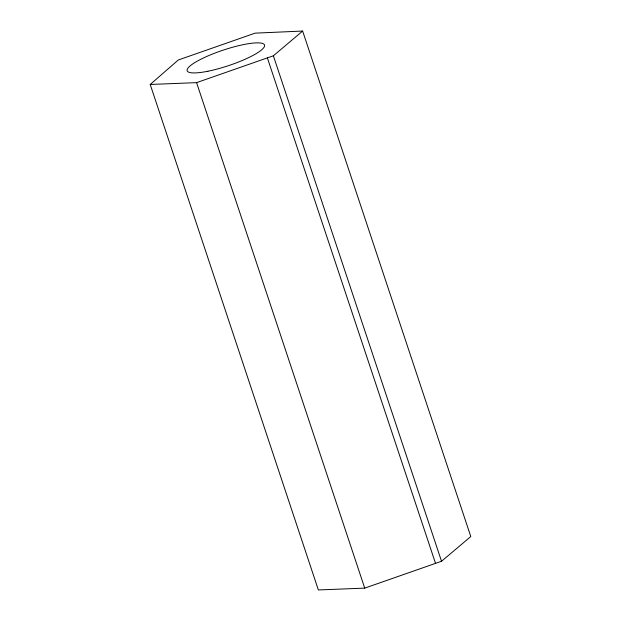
<?xml version="1.0" encoding="UTF-8"?>
<svg xmlns="http://www.w3.org/2000/svg" width="621" height="621" viewBox="0 0 621 621"><rect width="100%" height="100%" fill="white"/><g stroke="black" fill="none" stroke-linecap="round" stroke-linejoin="round"><path stroke-width="0.93" d="M150.212 84.464L178.297 59.989L255.099 33.146L302.637 31.05L470.788 536.536L441.523 561.275L364.729 588.126L318.363 589.95L150.212 84.464L196.578 82.64L273.372 55.797L302.637 31.05M273.372 55.797L441.523 561.275M267.372 57.893L435.523 563.379M196.578 82.64L364.729 588.126M207.919 71.236A40.784 8.205 -18.4 0 0 264.585 45.201A40.784 8.205 -18.4 0 0 205 57.241A40.784 8.205 -18.4 0 0 207.919 71.236"/></g></svg>
